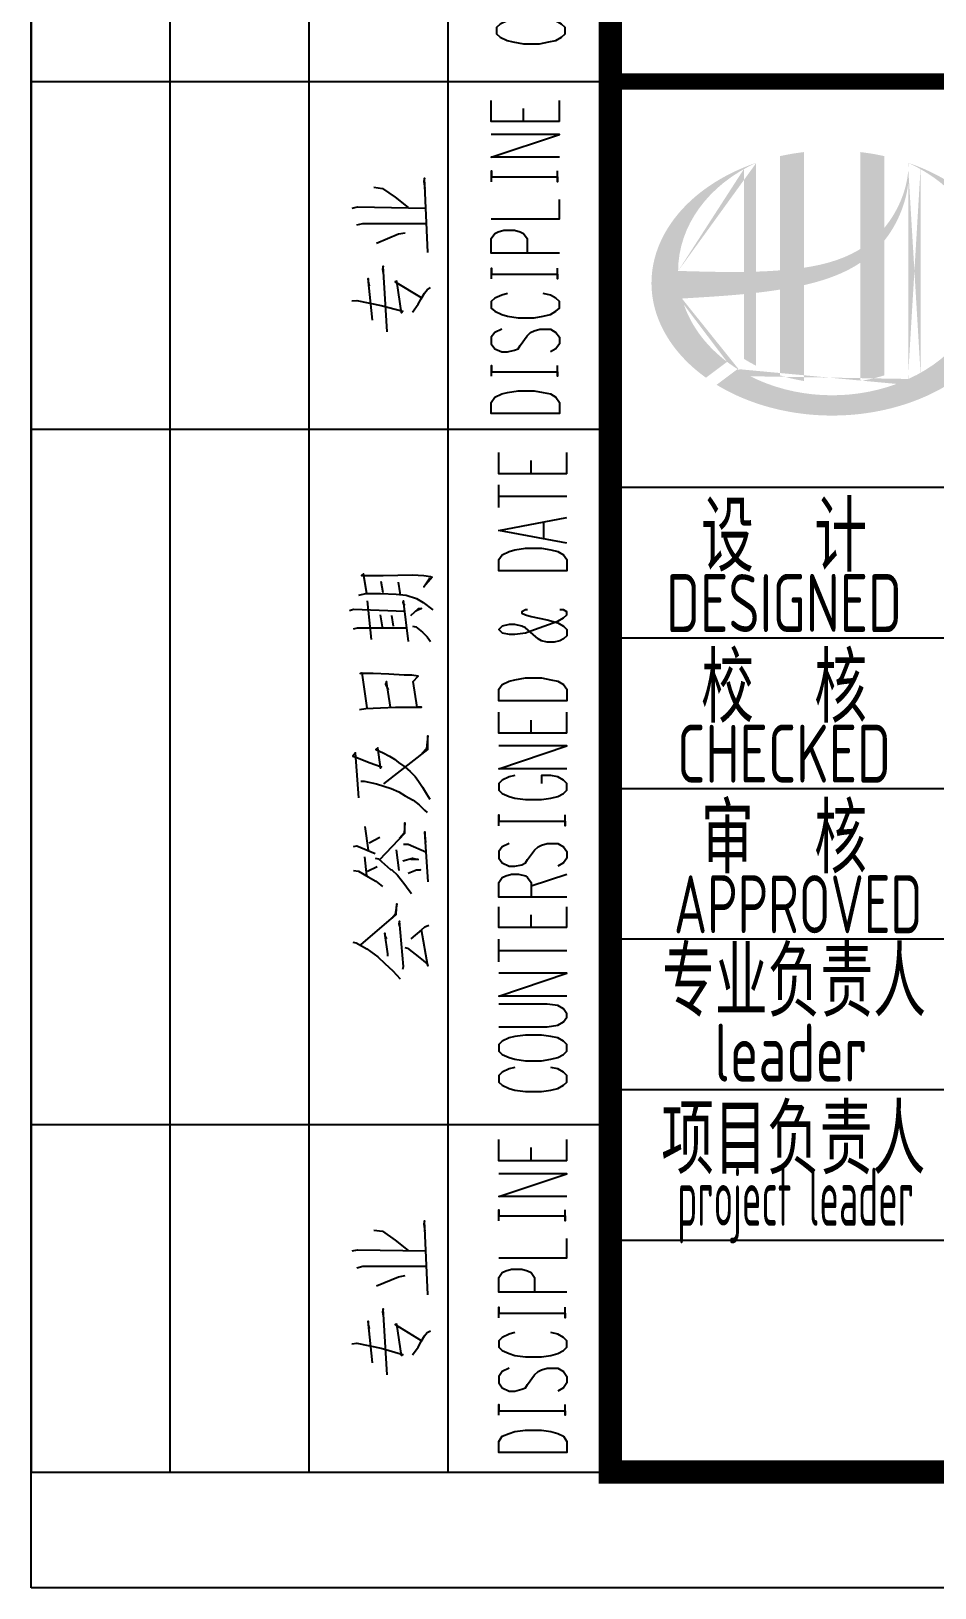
# Model space of a CAD drawing. Extents: x 6250600 to 6678662, y -692028 to -290561.
# Drawn here: x 6293320 to 6297221, y -324656 to -317939 of the extents above; entities that cross this region are included whole.
import ezdxf
from ezdxf.enums import TextEntityAlignment as Align

# ---------------------------------------------------------------- set-up
doc = ezdxf.new("R2010")
doc.units = 0
doc.header["$LTSCALE"] = 1000
doc.header["$MEASUREMENT"] = 0
doc.layers.get('0').update_dxf_attribs({"linetype": 'CONTINUOUS'})
doc.layers.add('图框', color=7, linetype='CONTINUOUS')
doc.styles.add('AHD', font='sceie.shx', dxfattribs={"width": 0.7, "bigfont": 'sceic.shx'})

# ---------------------------------------------------------------- blocks, each defined once
blk = doc.blocks.new('A$C04D97144')
for p, q in [((6, 0), (6, 180)), ((12, 0), (12, 180)), ((18, 0), (18, 180)), ((0, 60), (25, 60)), ((0, 45), (25, 45)), ((0, 15), (25, 15))]:
    blk.add_line(p, q)
blk.add_lwpolyline([(0, 180), (0, 0), (25, 0), (25, 180)], close=True)
for points in [[(20.8, 62.684), (20.549, 62.621), (20.251, 62.479), (20.093, 62.338), (20.093, 62.055), (20.251, 61.914), (20.549, 61.773), (20.8, 61.71), (21.256, 61.631), (21.947, 61.631), (22.34, 61.71), (22.654, 61.773), (22.89, 61.914), (23.047, 62.055), (23.047, 62.338), (22.89, 62.479), (22.654, 62.621), (22.34, 62.684)], [(22.811, 58.269), (19.858, 58.269), (19.858, 59.181)], [(22.811, 58.269), (22.811, 59.181)], [(21.256, 58.269), (21.256, 58.835)], [(22.811, 56.73), (19.858, 56.73), (22.811, 57.72), (19.858, 57.72)], [(17.124, 52.63), (16.983, 55.834), (16.952, 55.693), (16.999, 55.379)], [(19.874, 55.677), (19.874, 56.149), (19.874, 55.882), (22.717, 55.882), (22.717, 55.677), (22.717, 56.149)], [(14.799, 55.442), (15.161, 55.379), (15.711, 55.017), (16.276, 54.562)], [(13.857, 54.53), (14.092, 54.593), (17.03, 54.53)], [(19.858, 54.075), (22.811, 54.075), (22.811, 54.908)], [(14.061, 53.824), (14.312, 53.871), (17.062, 53.871)], [(14.909, 53.022), (15.852, 53.431), (16.15, 53.478)], [(22.811, 52.598), (19.858, 52.598), (19.858, 53.227), (20.015, 53.447), (20.156, 53.509), (20.408, 53.588), (20.863, 53.588), (21.115, 53.509), (21.256, 53.447), (21.413, 53.227), (21.413, 52.598)], [(15.365, 49.205), (15.192, 52.033), (15.161, 51.891), (15.192, 51.718)], [(19.874, 51.483), (19.874, 51.954), (19.874, 51.687), (22.717, 51.687), (22.717, 51.483), (22.717, 51.954)], [(13.841, 50.54), (14.061, 50.556), (15.114, 50.336), (16.04, 50.085), (15.993, 50.022), (15.789, 51.389), (15.711, 51.357), (16.842, 50.682)], [(14.737, 49.708), (14.548, 51.499), (14.548, 51.389), (14.595, 51.184)], [(16.465, 50.053), (16.7, 50.399), (16.842, 50.619), (16.983, 50.87), (17.093, 51.012), (17.234, 51.106)], [(20.565, 50.854), (20.313, 50.776), (20.015, 50.65), (19.858, 50.509), (19.858, 50.226), (20.015, 50.085), (20.313, 49.943), (20.565, 49.88), (21.02, 49.802), (21.712, 49.802), (22.104, 49.88), (22.418, 49.943), (22.654, 50.085), (22.811, 50.226), (22.811, 50.509), (22.654, 50.65), (22.418, 50.776), (22.104, 50.854)], [(20.313, 49.315), (20.015, 49.174), (19.858, 48.969), (19.858, 48.687), (20.015, 48.467), (20.313, 48.341), (20.565, 48.341), (20.863, 48.404), (21.02, 48.467), (21.115, 48.608), (21.413, 49.032), (21.554, 49.174), (21.712, 49.236), (21.963, 49.315), (22.418, 49.315), (22.654, 49.174), (22.811, 48.969), (22.811, 48.687), (22.654, 48.467), (22.418, 48.341)], [(19.874, 47.288), (19.874, 47.744), (19.874, 47.477), (22.717, 47.477), (22.717, 47.288), (22.717, 47.744)], [(22.811, 45.67), (19.858, 45.67), (19.858, 46.157), (20.015, 46.377), (20.313, 46.519), (20.565, 46.581), (21.02, 46.66), (21.712, 46.66), (22.104, 46.581), (22.418, 46.519), (22.654, 46.377), (22.811, 46.157), (22.811, 45.67), (22.811, 45.67)], [(23.125, 43.078), (20.188, 43.078), (20.188, 43.989)], [(23.125, 43.078), (23.125, 43.989)], [(21.586, 43.078), (21.586, 43.644)], [(20.188, 41.617), (20.188, 42.591)], [(20.188, 42.104), (23.125, 42.104)], [(23.125, 40.078), (20.188, 40.628), (23.125, 41.193)], [(22.136, 40.282), (22.136, 40.973)], [(23.125, 38.884), (20.188, 38.884), (20.188, 39.371), (20.329, 39.575), (20.628, 39.716), (20.879, 39.795), (21.335, 39.858), (22.026, 39.858), (22.434, 39.795), (22.733, 39.716), (22.984, 39.575), (23.125, 39.371), (23.125, 38.884), (23.125, 38.884)], [(14.485, 37.91), (14.344, 38.758), (14.265, 38.68), (15.129, 38.68), (15.192, 38.68), (16.465, 38.711), (16.952, 38.68), (17.234, 38.648), (17.313, 38.617), (16.952, 38.193), (17.203, 38.585)], [(15.192, 37.941), (15.114, 38.428)], [(15.93, 37.878), (15.93, 37.941), (15.852, 38.397)], [(14.14, 37.831), (14.454, 37.91), (15.082, 37.91), (15.758, 37.878), (16.182, 37.831), (16.637, 37.69), (16.92, 37.517), (17.344, 37.203)], [(13.747, 37.172), (13.92, 37.234), (16.135, 37.14)], [(14.689, 35.93), (14.517, 37.596)], [(15.161, 36.465), (15.082, 36.983)], [(15.648, 36.496), (15.569, 36.952)], [(16.292, 35.836), (16.072, 37.596), (16.04, 37.517), (16.135, 37.407)], [(16.386, 36.952), (16.716, 37.266), (16.857, 37.266), (16.606, 37.14)], [(21.429, 37.203), (21.335, 37.203), (21.177, 37.124), (21.177, 37.062), (21.335, 36.983), (21.586, 36.92), (22.277, 36.779), (22.733, 36.637), (22.984, 36.496), (23.125, 36.355), (23.125, 36.088), (22.984, 35.946), (22.827, 35.868), (22.576, 35.805), (22.277, 35.805), (22.026, 35.868), (21.884, 35.946), (21.335, 36.433), (21.177, 36.496), (20.879, 36.575), (20.628, 36.575), (20.329, 36.496), (20.188, 36.355), (20.329, 36.213), (20.628, 36.15), (20.879, 36.15), (21.335, 36.213), (21.727, 36.355), (22.733, 36.716), (22.984, 36.857), (23.125, 36.983), (23.125, 37.124), (22.984, 37.203), (22.827, 37.203)], [(13.92, 36.386), (14.092, 36.433), (16.213, 36.433)], [(16.465, 36.496), (16.606, 36.465), (16.889, 36.245), (17.093, 36.04), (17.234, 35.836)], [(14.171, 32.899), (14.454, 32.946), (15.082, 32.977), (15.726, 33.008), (15.821, 33.008), (16.276, 33.008), (16.857, 33.008), (16.669, 33.008), (16.496, 34.108), (16.7, 34.344), (16.433, 34.391), (16.103, 34.391), (15.443, 34.422), (14.768, 34.454), (14.202, 34.454), (14.281, 34.485), (14.485, 32.977)], [(23.125, 33.276), (20.188, 33.276), (20.188, 33.778), (20.329, 33.982), (20.628, 34.124), (20.879, 34.187), (21.335, 34.265), (22.026, 34.265), (22.434, 34.187), (22.733, 34.124), (22.984, 33.982), (23.125, 33.778), (23.125, 33.276), (23.125, 33.276)], [(15.506, 33.008), (15.334, 34.108), (15.302, 33.998), (15.412, 33.747)], [(23.125, 31.877), (20.188, 31.877), (20.188, 32.789)], [(21.586, 31.877), (21.586, 32.443)], [(23.125, 31.877), (23.125, 32.789)], [(15.224, 29.694), (17.124, 31.17), (17.124, 31.767), (17.062, 31.218), (17.03, 31.17), (16.81, 30.935)], [(14.14, 29.097), (13.998, 31.029), (13.888, 30.888), (14.061, 30.825), (14.595, 30.621), (15.129, 30.432), (15.082, 30.369), (15.082, 30.432), (14.972, 31.249), (14.878, 31.17), (15.192, 31.029), (15.475, 30.888), (15.679, 30.762), (15.852, 30.621), (16.135, 30.432), (16.355, 30.228), (16.575, 30.008), (16.716, 29.804), (16.889, 29.552), (17.062, 29.27), (17.203, 29.034)], [(23.125, 30.338), (20.188, 30.338), (23.125, 31.328), (20.188, 31.328)], [(14.234, 29.804), (14.375, 29.804), (14.909, 29.694), (15.224, 29.6), (15.538, 29.49), (15.868, 29.348), (16.15, 29.175), (16.496, 28.987), (16.747, 28.783), (16.983, 28.563), (17.093, 28.453)], [(20.879, 30.055), (20.628, 29.992), (20.329, 29.851), (20.188, 29.709), (20.188, 29.427), (20.329, 29.285), (20.628, 29.144), (20.879, 29.081), (21.335, 29.018), (22.026, 29.018), (22.434, 29.081), (22.733, 29.144), (22.984, 29.285), (23.125, 29.427), (23.125, 29.709), (22.984, 29.851), (22.733, 29.992), (22.434, 30.055), (22.026, 30.055), (22.026, 29.709)], [(20.188, 27.887), (20.188, 28.358), (20.188, 28.091), (23.047, 28.091), (23.047, 27.887), (23.047, 28.358)], [(14.564, 26.835), (14.422, 27.856)], [(15.051, 26.426), (16.135, 27.573), (16.135, 28.013), (16.103, 27.573), (15.899, 27.337)], [(17.14, 25.468), (16.999, 27.62), (16.999, 27.479), (17.03, 27.165)], [(13.92, 26.992), (14.061, 27.023), (14.847, 26.693)], [(14.595, 27.149), (15.051, 27.4)], [(16.072, 27.086), (16.276, 27.086), (17.062, 26.74)], [(20.628, 27.117), (20.329, 26.976), (20.188, 26.772), (20.188, 26.489), (20.329, 26.285), (20.628, 26.143), (20.879, 26.143), (21.177, 26.206), (21.335, 26.285), (21.429, 26.426), (21.727, 26.835), (21.884, 26.976), (22.026, 27.055), (22.277, 27.117), (22.733, 27.117), (22.984, 26.976), (23.125, 26.772), (23.125, 26.489), (22.984, 26.285), (22.733, 26.143)], [(14.485, 25.719), (14.407, 26.552)], [(14.847, 26.489), (14.988, 26.458), (15.506, 26.002), (15.569, 25.986), (15.821, 25.751), (16.135, 25.358), (16.276, 25.154), (16.417, 24.965)], [(15.758, 26.85), (15.868, 25.955)], [(16.04, 26.379), (16.465, 26.489), (16.7, 26.426), (16.386, 26.426)], [(13.92, 25.955), (14.124, 25.924), (14.548, 25.688), (14.878, 25.499), (15.161, 25.264)], [(14.517, 25.924), (14.941, 26.128)], [(16.276, 25.845), (16.637, 25.986), (16.81, 25.986), (16.575, 25.955)], [(23.125, 24.808), (20.188, 24.808), (20.188, 25.437), (20.329, 25.656), (20.486, 25.719), (20.738, 25.798), (21.036, 25.798), (21.335, 25.719), (21.429, 25.656), (21.586, 25.437), (21.586, 24.808)], [(21.586, 25.295), (23.125, 25.798)], [(14.234, 22.75), (15.758, 24.054), (15.758, 24.085), (15.789, 24.51), (15.711, 24.054), (15.569, 23.881)], [(23.125, 23.489), (20.188, 23.489), (20.188, 24.384)], [(23.125, 23.489), (23.125, 24.384)], [(16.04, 21.698), (16.072, 21.808), (15.899, 23.771), (15.868, 23.661), (15.899, 23.536)], [(16.857, 23.394), (16.999, 23.52), (17.172, 23.599)], [(21.586, 23.489), (21.586, 24.038)], [(13.888, 22.86), (14.03, 22.829), (14.485, 22.577), (14.972, 22.232), (15.271, 21.949), (15.616, 21.619), (15.93, 21.274)], [(15.396, 22.263), (15.396, 22.295), (15.396, 22.357), (15.271, 23.253), (15.271, 23.143), (15.334, 23.002)], [(16.135, 22.64), (16.245, 22.609), (16.779, 22.185), (17.093, 21.933), (17.124, 21.839), (16.857, 23.394), (16.386, 23.002)], [(20.188, 22.012), (20.188, 22.986)], [(20.188, 22.499), (23.125, 22.499)], [(23.125, 20.535), (20.188, 20.535), (23.125, 21.525), (20.188, 21.525)], [(20.188, 19.216), (22.277, 19.216), (22.733, 19.278), (22.984, 19.42), (23.125, 19.624), (23.125, 19.765), (22.984, 19.985), (22.733, 20.127), (22.277, 20.19), (20.188, 20.19)], [(20.188, 18.163), (20.329, 18.022), (20.628, 17.88), (20.879, 17.817), (21.335, 17.739), (22.026, 17.739), (22.434, 17.817), (22.733, 17.88), (22.984, 18.022), (23.125, 18.163), (23.125, 18.446), (22.984, 18.587), (22.733, 18.729), (22.434, 18.791), (22.026, 18.854), (21.335, 18.854), (20.879, 18.791), (20.628, 18.729), (20.329, 18.587), (20.188, 18.446), (20.188, 18.163), (20.188, 18.163)], [(20.879, 17.456), (20.628, 17.393), (20.329, 17.252), (20.188, 17.11), (20.188, 16.828), (20.329, 16.686), (20.628, 16.545), (20.879, 16.482), (21.335, 16.419), (22.026, 16.419), (22.434, 16.482), (22.733, 16.545), (22.984, 16.686), (23.125, 16.828), (23.125, 17.11), (22.984, 17.252), (22.733, 17.393), (22.434, 17.456)], [(23.125, 13.434), (20.188, 13.434), (20.188, 14.346)], [(23.125, 13.434), (23.125, 14.346)], [(21.586, 13.434), (21.586, 14)], [(23.125, 11.895), (20.188, 11.895), (23.125, 12.869), (20.188, 12.869)], [(17.124, 7.638), (16.983, 10.842), (16.952, 10.701), (16.999, 10.387)], [(20.188, 10.842), (20.188, 11.314), (20.188, 11.047), (23.047, 11.047), (23.047, 10.842), (23.047, 11.314)], [(14.799, 10.434), (15.161, 10.387), (15.711, 10.01), (16.276, 9.554)], [(13.857, 9.539), (14.092, 9.586), (17.03, 9.539)], [(20.188, 9.24), (23.125, 9.24), (23.125, 10.073)], [(14.061, 8.816), (14.312, 8.879), (17.062, 8.879)], [(23.125, 7.763), (20.188, 7.763), (20.188, 8.392), (20.329, 8.612), (20.486, 8.674), (20.738, 8.753), (21.177, 8.753), (21.429, 8.674), (21.586, 8.612), (21.727, 8.392), (21.727, 7.763)], [(14.909, 8.03), (15.852, 8.423), (16.15, 8.486)], [(15.365, 4.197), (15.192, 7.041), (15.161, 6.899), (15.192, 6.727)], [(20.188, 6.648), (20.188, 7.119), (20.188, 6.852), (23.047, 6.852), (23.047, 6.648), (23.047, 7.119)], [(13.841, 5.533), (14.061, 5.564), (15.114, 5.344), (16.04, 5.077), (15.993, 5.03), (15.789, 6.381), (15.711, 6.365), (16.842, 5.674)], [(14.737, 4.716), (14.548, 6.507), (14.548, 6.381), (14.595, 6.192)], [(16.465, 5.061), (16.7, 5.391), (16.842, 5.627), (16.983, 5.878), (17.093, 6.02), (17.234, 6.098)], [(20.879, 6.02), (20.628, 5.941), (20.329, 5.8), (20.188, 5.658), (20.188, 5.391), (20.329, 5.25), (20.628, 5.108), (20.879, 5.03), (21.335, 4.967), (22.026, 4.967), (22.434, 5.03), (22.733, 5.108), (22.984, 5.25), (23.125, 5.391), (23.125, 5.658), (22.984, 5.8), (22.733, 5.941), (22.434, 6.02)], [(20.628, 4.48), (20.329, 4.339), (20.188, 4.119), (20.188, 3.852), (20.329, 3.632), (20.628, 3.49), (20.879, 3.49), (21.177, 3.569), (21.335, 3.632), (21.429, 3.773), (21.727, 4.197), (21.884, 4.339), (22.026, 4.402), (22.277, 4.48), (22.733, 4.48), (22.984, 4.339), (23.125, 4.119), (23.125, 3.852), (22.984, 3.632), (22.733, 3.49)], [(20.188, 2.454), (20.188, 2.909), (20.188, 2.642), (23.047, 2.642), (23.047, 2.454), (23.047, 2.909)], [(23.125, 0.835), (20.188, 0.835), (20.188, 1.322), (20.329, 1.542), (20.628, 1.668), (20.879, 1.747), (21.335, 1.809), (22.026, 1.809), (22.434, 1.747), (22.733, 1.668), (22.984, 1.542), (23.125, 1.322), (23.125, 0.835), (23.125, 0.835)]]:
    blk.add_lwpolyline(points)
blk = doc.blocks.new('A$C1BD43FEB')
blk.add_blockref('A$C04D97144', (0, 0))
blk = doc.blocks.new('GXED01100007000C')
blk.add_blockref('A$C1BD43FEB', (-25, 0))

msp = doc.modelspace()

# ---------------------------------------------------------------- hatches: boundary and pattern name
h = msp.add_hatch(color=256)
edge = h.paths.add_edge_path()
edge.add_spline(control_points=[(6296656.1, -319034.5), (6296662.2, -319033.1), (6296668.3, -319031.7), (6296717.4, -319019.8), (6296760, -319006.8), (6296834.9, -318975.7), (6296867.9, -318958.8), (6296898.7, -318938.2)], knot_values=[61.629012, 61.629012, 61.629012, 61.629012, 63.330431, 63.330431, 75.353634, 75.353634, 85.398649, 85.398649, 85.398649, 85.398649], degree=3, periodic=0)
edge.add_line((6296898.7, -318938.2), (6296898.7, -319448.4))
edge.add_spline(control_points=[(6296898.7, -319448.4), (6296915.9, -319445.6), (6296932.9, -319442.3), (6296967.7, -319434.2), (6296985.4, -319429.4), (6297002.7, -319424)], knot_values=[4.908456, 4.908456, 4.908456, 4.908456, 4.992821, 4.992821, 5.083034, 5.083034, 5.083034, 5.083034], degree=3, periodic=0)
edge.add_line((6297002.7, -319424), (6297002.7, -318842.5))
edge.add_spline(control_points=[(6297002.7, -318842.5), (6297011.4, -318831.6), (6297019.6, -318820.2), (6297045.7, -318780.6), (6297061.3, -318750.6), (6297090.6, -318677.8), (6297101.8, -318634.1), (6297106.5, -318588.7), (6297106.6, -318587.5), (6297106.7, -318586.2)], knot_values=[97.991744, 97.991744, 97.991744, 97.991744, 101.64219, 101.64219, 110.337975, 110.337975, 121.934322, 121.934322, 122.270691, 122.270691, 122.270691, 122.270691], degree=3, periodic=0)
edge.add_line((6297106.7, -318586.2), (6297106.7, -318515.8))
edge.add_spline(control_points=[(6297106.7, -318515.8), (6297106.7, -318523.4), (6297106.3, -318531.1), (6297105.7, -318538.8)], knot_values=[126.194075, 126.194075, 126.194075, 126.194075, 128.396762, 128.396762, 128.396762, 128.396762], degree=3, periodic=0)
edge.add_spline(control_points=[(6297105.7, -318538.8), (6297105.3, -318545), (6297104.6, -318551.2), (6297103.9, -318557.4)], knot_values=[124.417049, 124.417049, 124.417049, 124.417049, 126.194075, 126.194075, 126.194075, 126.194075], degree=3, periodic=0)
edge.add_spline(control_points=[(6297103.9, -318557.4), (6297102.7, -318566.5), (6297101.3, -318575.7), (6297099.5, -318584.8)], knot_values=[121.80529, 121.80529, 121.80529, 121.80529, 124.417049, 124.417049, 124.417049, 124.417049], degree=3, periodic=0)
edge.add_spline(control_points=[(6297099.5, -318584.8), (6297097.1, -318596.9), (6297094.1, -318609), (6297090.7, -318621)], knot_values=[118.31574, 118.31574, 118.31574, 118.31574, 121.80529, 121.80529, 121.80529, 121.80529], degree=3, periodic=0)
edge.add_spline(control_points=[(6297090.7, -318621), (6297087.2, -318633.2), (6297083.1, -318645.2), (6297078.6, -318657)], knot_values=[114.795988, 114.795988, 114.795988, 114.795988, 118.31574, 118.31574, 118.31574, 118.31574], degree=3, periodic=0)
edge.add_spline(control_points=[(6297078.6, -318657), (6297074.1, -318668.7), (6297069.1, -318680.3), (6297063.7, -318691.6)], knot_values=[111.329641, 111.329641, 111.329641, 111.329641, 114.795988, 114.795988, 114.795988, 114.795988], degree=3, periodic=0)
edge.add_spline(control_points=[(6297063.7, -318691.6), (6297058.1, -318703.2), (6297052.1, -318714.5), (6297045.7, -318725.6)], knot_values=[107.79529, 107.79529, 107.79529, 107.79529, 111.329641, 111.329641, 111.329641, 111.329641], degree=3, periodic=0)
edge.add_spline(control_points=[(6297045.7, -318725.6), (6297039.4, -318736.4), (6297032.6, -318747), (6297025.5, -318757.2)], knot_values=[104.343579, 104.343579, 104.343579, 104.343579, 107.79529, 107.79529, 107.79529, 107.79529], degree=3, periodic=0)
edge.add_spline(control_points=[(6297025.5, -318757.2), (6297018.3, -318767.6), (6297010.7, -318777.7), (6297002.7, -318787.4)], knot_values=[100.8507, 100.8507, 100.8507, 100.8507, 104.343579, 104.343579, 104.343579, 104.343579], degree=3, periodic=0)
edge.add_line((6297002.7, -318787.4), (6297002.7, -318478.1))
edge.add_spline(control_points=[(6297002.7, -318478.1), (6296968.7, -318470.5), (6296933.9, -318464.6), (6296898.7, -318460.6)], knot_values=[4.423999, 4.423999, 4.423999, 4.423999, 4.558741, 4.558741, 4.558741, 4.558741], degree=3, periodic=0)
edge.add_line((6296898.7, -318460.6), (6296898.7, -318878.7))
edge.add_spline(control_points=[(6296898.7, -318878.7), (6296826.8, -318923.2), (6296742.6, -318946.5), (6296656.1, -318959.5)], knot_values=[63.246215, 63.246215, 63.246215, 63.246215, 87.689124, 87.689124, 87.689124, 87.689124], degree=3, periodic=0)
edge.add_line((6296656.1, -318959.5), (6296656.1, -318460.6))
edge.add_spline(control_points=[(6296656.1, -318460.6), (6296620.9, -318464.6), (6296586.1, -318470.5), (6296552.1, -318478.1)], knot_values=[4.866038, 4.866038, 4.866038, 4.866038, 5.000777, 5.000777, 5.000777, 5.000777], degree=3, periodic=0)
edge.add_line((6296552.1, -318478.1), (6296552.1, -318970.9))
edge.add_spline(control_points=[(6296552.1, -318970.9), (6296550.4, -318971), (6296515.5, -318973.7), (6296480.8, -318975.4), (6296448.1, -318976.5)], knot_values=[43.657356, 43.657356, 43.657356, 43.657356, 44.134253, 53.497092, 53.497092, 53.497092, 53.497092], degree=3, periodic=0)
edge.add_line((6296448.1, -318976.5), (6296448.1, -318507.3))
edge.add_spline(control_points=[(6296448.1, -318507.3), (6296431, -318513.2), (6296414.3, -318519.5), (6296397.9, -318526.2)], knot_values=[5.14157, 5.14157, 5.14157, 5.14157, 5.212921, 5.212921, 5.212921, 5.212921], degree=3, periodic=0)
edge.add_spline(control_points=[(6296397.9, -318526.2), (6296391, -318529), (6296384.1, -318532), (6296351.9, -318546.1), (6296327.4, -318558.4), (6296303.9, -318571.6)], knot_values=[5.212921, 5.212921, 5.212921, 5.212921, 5.24296, 5.24296, 5.355623, 5.355623, 5.355623, 5.355623], degree=3, periodic=0)
edge.add_spline(control_points=[(6296303.9, -318571.6), (6296289, -318579.9), (6296274.6, -318588.7), (6296260.6, -318597.8)], knot_values=[5.355623, 5.355623, 5.355623, 5.355623, 5.426974, 5.426974, 5.426974, 5.426974], degree=3, periodic=0)
edge.add_spline(control_points=[(6296260.6, -318597.8), (6296253.1, -318602.6), (6296245.9, -318607.5), (6296232.4, -318617), (6296226.1, -318621.5), (6296220, -318626.1)], knot_values=[5.426974, 5.426974, 5.426974, 5.426974, 5.464765, 5.464765, 5.498325, 5.498325, 5.498325, 5.498325], degree=3, periodic=0)
edge.add_spline(control_points=[(6296220, -318626.1), (6296193.9, -318645.7), (6296169.9, -318666.6), (6296148, -318688.5)], knot_values=[5.498325, 5.498325, 5.498325, 5.498325, 5.641027, 5.641027, 5.641027, 5.641027], degree=3, periodic=0)
edge.add_spline(control_points=[(6296148, -318688.5), (6296141, -318695.5), (6296134.2, -318702.7), (6296113.8, -318725.2), (6296100.9, -318741.1), (6296089.1, -318757.3)], knot_values=[5.641027, 5.641027, 5.641027, 5.641027, 5.686569, 5.686569, 5.783729, 5.783729, 5.783729, 5.783729], degree=3, periodic=0)
edge.add_spline(control_points=[(6296089.1, -318757.3), (6296074, -318778.1), (6296060.7, -318799.4), (6296047.6, -318824.4), (6296045.9, -318827.6), (6296044.4, -318830.8)], knot_values=[5.783729, 5.783729, 5.783729, 5.783729, 5.908374, 5.908374, 5.92643, 5.92643, 5.92643, 5.92643], degree=3, periodic=0)
edge.add_spline(control_points=[(6296044.4, -318830.8), (6296031.9, -318855.9), (6296021.9, -318881.5), (6296014.3, -318907.5)], knot_values=[5.92643, 5.92643, 5.92643, 5.92643, 6.069132, 6.069132, 6.069132, 6.069132], degree=3, periodic=0)
edge.add_spline(control_points=[(6296014.3, -318907.5), (6296011.1, -318918.6), (6296008.4, -318929.7), (6296003, -318955.9), (6296000.7, -318970.9), (6295999.3, -318986)], knot_values=[6.069132, 6.069132, 6.069132, 6.069132, 6.130179, 6.130179, 6.211834, 6.211834, 6.211834, 6.211834], degree=3, periodic=0)
edge.add_spline(control_points=[(6295999.3, -318986), (6295998, -318999.2), (6295997.4, -319012.4), (6295997.4, -319025.6)], knot_values=[6.211834, 6.211834, 6.211834, 6.211834, 6.283185, 6.283185, 6.283185, 6.283185], degree=3, periodic=0)
edge.add_spline(control_points=[(6295997.4, -319025.6), (6295997.4, -319034.9), (6295997.7, -319044.2), (6295998.4, -319053.5)], knot_values=[6.283185, 6.283185, 6.283185, 6.283185, 6.333655, 6.333655, 6.333655, 6.333655], degree=3, periodic=0)
edge.add_spline(control_points=[(6295998.4, -319053.5), (6295999.6, -319072.2), (6296002.1, -319090.8), (6296005.9, -319109.3)], knot_values=[6.333655, 6.333655, 6.333655, 6.333655, 6.434594, 6.434594, 6.434594, 6.434594], degree=3, periodic=0)
edge.add_spline(control_points=[(6296005.9, -319109.3), (6296006.1, -319110.5), (6296006.4, -319111.8), (6296010.3, -319130.3), (6296015.1, -319147.4), (6296020.9, -319164.4)], knot_values=[6.434594, 6.434594, 6.434594, 6.434594, 6.441278, 6.441278, 6.535532, 6.535532, 6.535532, 6.535532], degree=3, periodic=0)
edge.add_spline(control_points=[(6296020.9, -319164.4), (6296027.2, -319182.7), (6296034.7, -319200.7), (6296043.5, -319218.5)], knot_values=[6.535532, 6.535532, 6.535532, 6.535532, 6.636471, 6.636471, 6.636471, 6.636471], degree=3, periodic=0)
edge.add_spline(control_points=[(6296043.5, -319218.5), (6296045.7, -319223), (6296047.9, -319227.4), (6296057.3, -319245.1), (6296065, -319258.1), (6296073.4, -319271)], knot_values=[6.636471, 6.636471, 6.636471, 6.636471, 6.661894, 6.661894, 6.73741, 6.73741, 6.73741, 6.73741], degree=3, periodic=0)
edge.add_spline(control_points=[(6296073.4, -319271), (6296084.5, -319288.1), (6296096.9, -319305), (6296110.4, -319321.3)], knot_values=[6.73741, 6.73741, 6.73741, 6.73741, 6.838349, 6.838349, 6.838349, 6.838349], degree=3, periodic=0)
edge.add_spline(control_points=[(6296110.4, -319321.3), (6296116.4, -319328.5), (6296122.5, -319335.5), (6296137, -319351.5), (6296145.6, -319360.3), (6296154.4, -319369)], knot_values=[6.838349, 6.838349, 6.838349, 6.838349, 6.88251, 6.88251, 6.939288, 6.939288, 6.939288, 6.939288], degree=3, periodic=0)
edge.add_spline(control_points=[(6296154.4, -319369), (6296170.2, -319384.3), (6296187.1, -319399.2), (6296205, -319413.4)], knot_values=[6.939288, 6.939288, 6.939288, 6.939288, 7.040227, 7.040227, 7.040227, 7.040227], degree=3, periodic=0)
edge.add_spline(control_points=[(6296205, -319413.4), (6296213.9, -319420.5), (6296223.1, -319427.4), (6296232.6, -319434.2)], knot_values=[7.040227, 7.040227, 7.040227, 7.040227, 7.090696, 7.090696, 7.090696, 7.090696], degree=3, periodic=0)
edge.add_line((6296232.6, -319434.2), (6296323.7, -319365.8))
edge.add_ellipse((6296777.4, -318973.6), major_axis=(665, 0), ratio=0.806676, start_angle=192.81901, end_angle=226.98533, ccw=False)
edge.add_spline(control_points=[(6296128.9, -319092.6), (6296153, -319091.1), (6296177.1, -319089.6), (6296265.7, -319084.1), (6296330.6, -319079.8), (6296396.1, -319073.5)], knot_values=[11.398263, 11.398263, 11.398263, 11.398263, 18.40729, 18.40729, 37.18094, 37.18094, 37.18094, 37.18094], degree=3, periodic=0)
edge.add_line((6296396.1, -319073.5), (6296396.1, -319352.5))
edge.add_spline(control_points=[(6296396.1, -319352.5), (6296399.6, -319354.8), (6296403.2, -319357), (6296420.2, -319367.2), (6296433.9, -319374.8), (6296448.1, -319381.9)], knot_values=[4.049945, 4.049945, 4.049945, 4.049945, 4.072021, 4.072021, 4.153257, 4.153257, 4.153257, 4.153257], degree=3, periodic=0)
edge.add_line((6296448.1, -319381.9), (6296448.1, -319068))
edge.add_spline(control_points=[(6296448.1, -319068), (6296480.3, -319064.4), (6296512.6, -319060.1), (6296547.5, -319054.7), (6296549.8, -319054.4), (6296552.1, -319054)], knot_values=[42.135009, 42.135009, 42.135009, 42.135009, 51.307228, 51.307228, 51.948574, 51.948574, 51.948574, 51.948574], degree=3, periodic=0)
edge.add_line((6296552.1, -319054), (6296552.1, -319424))
edge.add_spline(control_points=[(6296552.1, -319424), (6296585.7, -319434.5), (6296620.6, -319442.7), (6296656.1, -319448.4)], knot_values=[4.34174, 4.34174, 4.34174, 4.34174, 4.516316, 4.516316, 4.516316, 4.516316], degree=3, periodic=0)
edge.add_line((6296656.1, -319448.4), (6296656.1, -319034.5))
edge = h.paths.add_edge_path(flags=16)
edge.add_ellipse((6296777.4, -318973.6), major_axis=(665, 0), ratio=0.806676, start_angle=124.98746, end_angle=179.99898, ccw=False)
edge.add_line((6296396.1, -318534), (6296396.1, -318977.6))
edge.add_spline(control_points=[(6296396.1, -318977.6), (6296300.7, -318979), (6296206.8, -318975.9), (6296112.4, -318973.5)], knot_values=[11.27373, 11.27373, 11.27373, 11.27373, 38.687513, 38.687513, 38.687513, 38.687513], degree=3, periodic=0)
edge = h.paths.add_edge_path()
edge.add_spline(control_points=[(6296278.6, -319464.7), (6296309.6, -319483.7), (6296342.8, -319501), (6296427.4, -319538.2), (6296480.7, -319556), (6296591.4, -319582.6), (6296648.9, -319591.3), (6296765, -319599.1), (6296823.7, -319598.1), (6296939.2, -319586.7), (6296996.1, -319576.1), (6297105.1, -319546.1), (6297157.3, -319526.6), (6297254.2, -319479.7), (6297298.9, -319452.3), (6297378.9, -319391.4), (6297414.1, -319357.8), (6297473.4, -319286.3), (6297497.5, -319248.5), (6297533.9, -319170.3), (6297546.2, -319130.1), (6297558.8, -319048.9), (6297559, -319008), (6297547.6, -318926.5), (6297535.8, -318886), (6297500.2, -318807.2), (6297476.4, -318769), (6297417.5, -318696.8), (6297382.5, -318662.9), (6297302.7, -318601.2), (6297257.9, -318573.5), (6297176.8, -318533.8), (6297142.4, -318519.6), (6297106.7, -318507.3)], knot_values=[0.886421, 0.886421, 0.886421, 0.886421, 1.040557, 1.040557, 1.261172, 1.261172, 1.481788, 1.481788, 1.702404, 1.702404, 1.92302, 1.92302, 2.143636, 2.143636, 2.364252, 2.364252, 2.584868, 2.584868, 2.805484, 2.805484, 3.026099, 3.026099, 3.246715, 3.246715, 3.46852, 3.46852, 3.690325, 3.690325, 3.91213, 3.91213, 4.133935, 4.133935, 4.283209, 4.283209, 4.283209, 4.283209], degree=3, periodic=0)
edge.add_line((6297106.7, -318507.3), (6297106.7, -318507.4))
edge.add_spline(control_points=[(6297106.7, -318507.5), (6297106.8, -318510.2), (6297106.8, -318513), (6297106.7, -318515.8)], knot_values=[128.396762, 128.396762, 128.396762, 128.396762, 129.192193, 129.192193, 129.192193, 129.192193], degree=3, periodic=0)
edge.add_line((6297106.7, -318515.8), (6297106.7, -319439.6))
edge.add_ellipse((6296777.4, -318973.6), major_axis=(665, 0), ratio=0.806676, start_angle=232.10542, end_angle=299.68334, ccw=False)
edge.add_line((6296368.9, -319396.9), (6296278.6, -319464.7))
edge = h.paths.add_edge_path(flags=16)
edge.add_ellipse((6296777.4, -318973.6), major_axis=(665, 0), ratio=0.806676, start_angle=304.98746, end_angle=415.01211, ccw=False)
edge.add_line((6297158.7, -319413.1), (6297158.7, -318534))

# ---------------------------------------------------------------- linework, layer by layer
for p, q in [((6295819.6, -319906.2), (6306819.6, -319906.2)), ((6295819.6, -320556.2), (6301319.6, -320556.2)), ((6295819.6, -321206.2), (6301319.6, -321206.2)), ((6295819.6, -321856.2), (6301319.6, -321856.2)), ((6295819.6, -322506.2), (6301319.6, -322506.2)), ((6295819.6, -323156.2), (6313819.6, -323156.2)), ((6295819.6, -324156.2), (6313819.6, -324156.2))]:
    msp.add_line(p, q)
at = {"const_width": 70}
for points in [[(6313819.6, -318156.2), (6295819.6, -318156.2)], [(6295819.6, -318156.2), (6295819.6, -324156.2)]]:
    msp.add_lwpolyline(points, dxfattribs=at)
at = {"layer": '图框', "color": 4}
msp.add_lwpolyline([(6293319.6, -324656.2), (6293319.6, -294956.2), (6314319.6, -294956.2), (6314319.6, -324656.2)], close=True, dxfattribs=at)
at = {"layer": '图框', "color": 4, "const_width": 100}
msp.add_lwpolyline([(6295819.6, -324156.2), (6313819.6, -324156.2), (6313819.6, -295456.2), (6295819.6, -295456.2)], close=True, dxfattribs=at)

# ---------------------------------------------------------------- block references
at = {"color": 0, "xscale": 100, "yscale": 100, "zscale": 100}
msp.add_blockref('GXED01100007000C', (6295819.6, -324156.2), dxfattribs=at)

# ---------------------------------------------------------------- texts
at = {"style": 'AHD'}
for s, height, width, p in [('设  计', 300, 0.8, (6296569.6, -320106.2)), ('设  计', 300, 0.8, (6296569.6, -320106.2)), ('DESIGNED', 250, 0.8, (6296569.6, -320406.2)), ('DESIGNED', 250, 0.8, (6296569.6, -320406.2)), ('校  核', 300, 0.8, (6296569.6, -320756.2)), ('校  核', 300, 0.8, (6296569.6, -320756.2)), ('CHECKED', 250, 0.8, (6296569.6, -321056.2)), ('CHECKED', 250, 0.8, (6296569.6, -321056.2)), ('审  核', 300, 0.8, (6296569.6, -321406.2)), ('审  核', 300, 0.8, (6296569.6, -321406.2)), ('APPROVED', 250, 0.75, (6296630.3, -321706.2)), ('专业负责人', 300, 0.8, (6296612.5, -322026.2)), ('leader', 250, 0.8, (6296599.6, -322346.2)), ('项目负责人', 300, 0.8, (6296609.6, -322706.2)), ('project leader', 250, 0.55, (6296619.6, -323006.2))]:
    msp.add_text(s, height=height, dxfattribs=dict(at, width=width)).set_placement(p, align=Align.MIDDLE)

doc.saveas('drawing.dxf')
